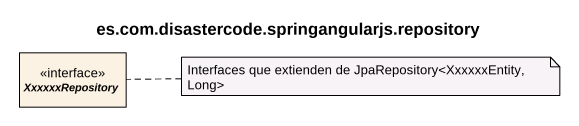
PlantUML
@startuml
title es.com.disastercode.springangularjs.repository
hide circle
hide empty members
interface XxxxxxRepository
note right of XxxxxxRepository : Interfaces que extienden de JpaRepository<XxxxxxEntity, Long>
@enduml
